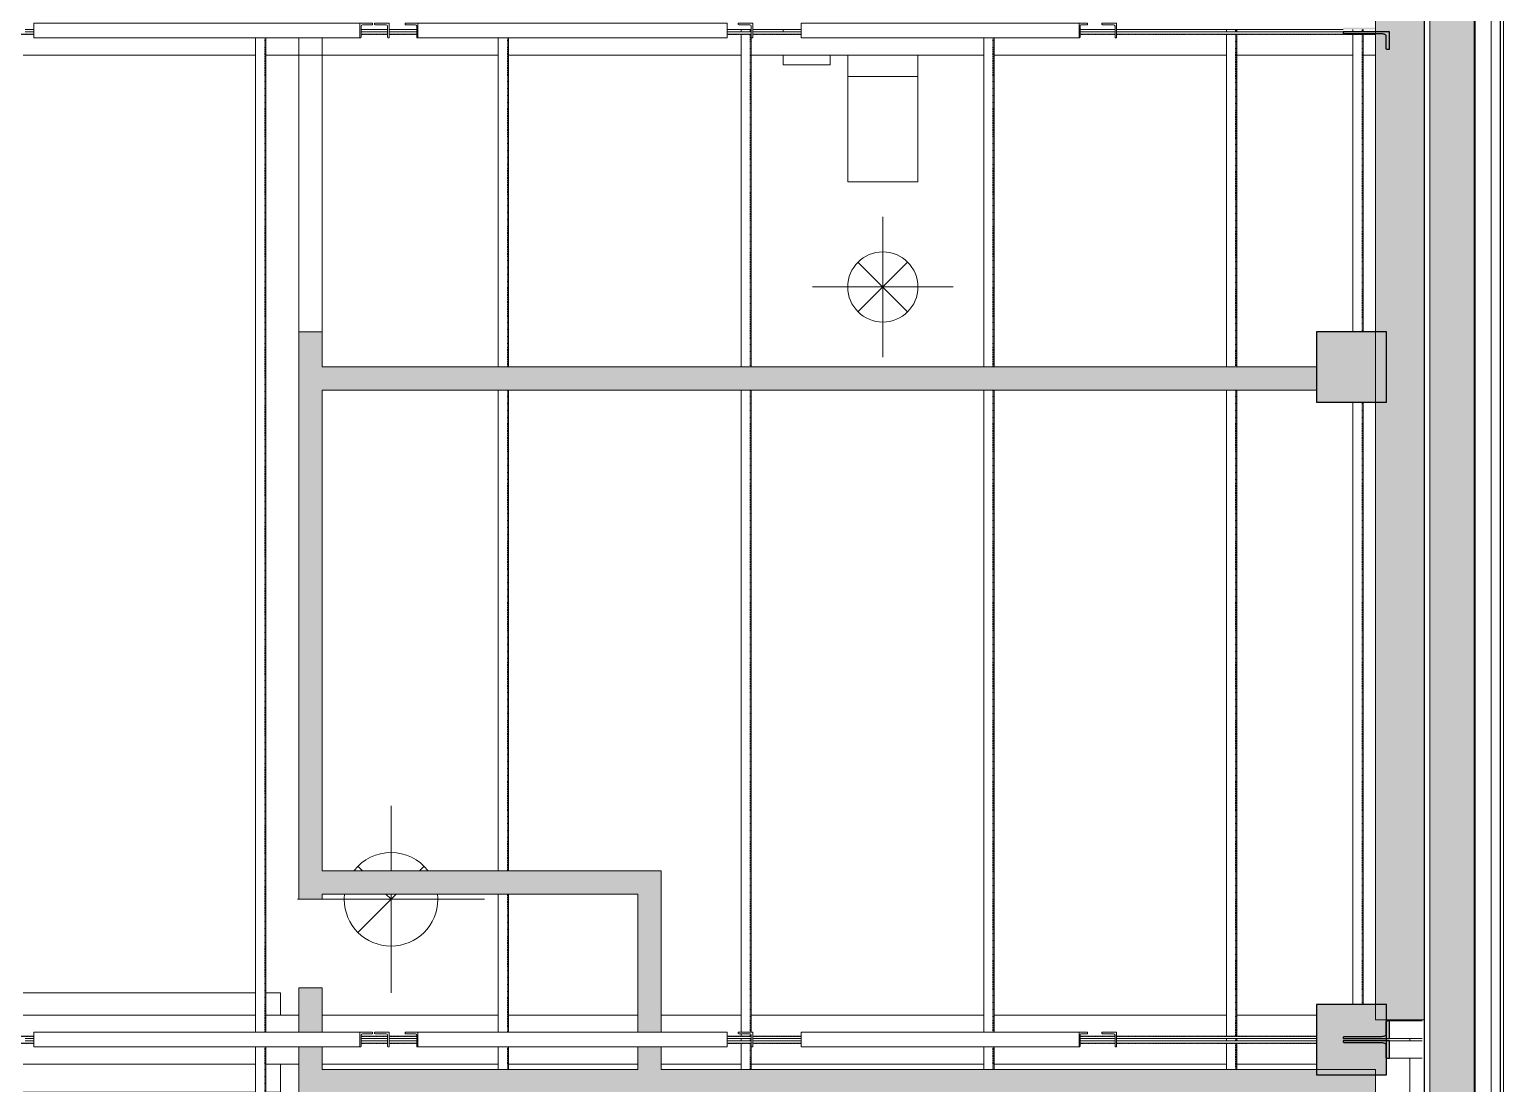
# Model space of a CAD drawing. Header units: inches. Extents: x -3598 to -1628, y -3458 to -206.
# Drawn here: x -3095.4 to -2843.4, y -1769.1 to -1589 of the extents above; entities that cross this region are included whole.
import ezdxf

# ---------------------------------------------------------------- set-up
doc = ezdxf.new("R2010")
doc.units = ezdxf.units.IN
doc.header["$MEASUREMENT"] = 0
doc.linetypes.add('_Hidden 1_16', pattern=[0.09375, 0.0625, -0.03125])
for name, color, linetype, lineweight in [('A-ROOF', 132, 'Continuous', 13), ('A-ROOF-OTLN', 132, 'Continuous', 13), ('A-ROOF-PATT', 132, 'Continuous', 13), ('A-WALL', 113, 'Continuous', 13), ('A-WALL-PATT', 111, 'Continuous', 13), ('I-WALL', 2, 'Continuous', 13), ('M-EQPM', 50, 'Continuous', 13), ('M-HVAC-DUCT', 70, 'Continuous', 13), ('M-HVAC-DUCT-ANNO', 70, 'Continuous', 13), ('M-HVAC-DUCT-CNTR', 70, 'Continuous', 13), ('S-BEAM', 12, 'Continuous', 13), ('S-COLS', 52, 'Continuous', 13)]:
    doc.layers.add(name, color=color, linetype=linetype, lineweight=lineweight)

# ---------------------------------------------------------------- blocks, each defined once
blk = doc.blocks.new('_STL - Framing - 2L Shape - 2017v1 - 2L6x4x7_16LLBB-1684743-MEZZANINE - CAD')
at = {"layer": 'S-BEAM', "color": 9}
for p, q in [((40.63, 4.19), (0.87, 4.19)), ((48, 4.19), (42.38, 4.19)), ((82.13, 4.19), (52, 4.19)), ((106, 4.19), (83.88, 4.19)), ((123.63, 4.19), (110, 4.19)), ((165.14, 4.19), (125.38, 4.19)), ((206.64, 4.19), (166.89, 4.19)), ((222, 4.19), (208.39, 4.19)), ((2.69, 0.62), (-0.99, 0.62)), ((1.25, 0.19), (2.69, 0.19)), ((63.19, 0.62), (58.66, 0.62)), ((58.66, 0.19), (63.19, 0.19)), ((68.18, 0.62), (63.44, 0.62)), ((63.44, 0.19), (68.18, 0.19)), ((125.38, 0.62), (121.23, 0.62)), ((121.23, 0.19), (125.38, 0.19)), ((133.9, 0.62), (125.63, 0.62)), ((125.63, 0.19), (133.9, 0.19)), ((187.58, 0.62), (181.59, 0.62)), ((181.59, 0.19), (187.58, 0.19)), ((222, 0.62), (187.83, 0.62)), ((187.83, 0.19), (222, 0.19)), ((-0.99, -0.63), (2.69, -0.63)), ((1.25, -0.19), (2.69, -0.19)), ((58.66, -0.19), (63.19, -0.19)), ((58.66, -0.63), (63.19, -0.63)), ((63.44, -0.19), (68.18, -0.19)), ((63.44, -0.63), (68.18, -0.63)), ((121.23, -0.19), (125.38, -0.19)), ((121.23, -0.63), (125.38, -0.63)), ((125.63, -0.19), (133.9, -0.19)), ((125.63, -0.63), (133.9, -0.63)), ((181.59, -0.19), (187.58, -0.19)), ((181.59, -0.63), (187.58, -0.63)), ((187.83, -0.19), (222, -0.19)), ((187.83, -0.63), (222, -0.63)), ((0.87, -4.19), (40.63, -4.19)), ((42.38, -4.19), (48, -4.19)), ((52, -4.19), (82.13, -4.19)), ((83.88, -4.19), (106, -4.19)), ((110, -4.19), (123.63, -4.19)), ((125.38, -4.19), (165.14, -4.19)), ((166.89, -4.19), (206.64, -4.19)), ((208.39, -4.19), (222, -4.19))]:
    blk.add_line(p, q, dxfattribs=at)
at = {"layer": 'S-BEAM', "linetype": '_Hidden 1_16', "lineweight": 25}
for p, q in [((-0.99, 0.62), (2.69, 0.62)), ((58.66, 0.62), (63.19, 0.62)), ((63.44, 0.62), (68.18, 0.62)), ((121.23, 0.62), (125.38, 0.62)), ((125.63, 0.62), (133.9, 0.62)), ((181.59, 0.62), (187.58, 0.62)), ((187.83, 0.62), (222, 0.62)), ((-0.99, -0.63), (2.69, -0.63)), ((58.66, -0.63), (63.19, -0.63)), ((63.44, -0.63), (68.18, -0.63)), ((121.23, -0.63), (125.38, -0.63)), ((125.63, -0.63), (133.9, -0.63)), ((181.59, -0.63), (187.58, -0.63)), ((187.83, -0.63), (222, -0.63))]:
    blk.add_line(p, q, dxfattribs=at)
blk = doc.blocks.new('_STL - Framing - L Shape - 2017v1 - L2-1_2x2-1_2x1_4-1684751-MEZZANINE - CAD')
at = {"layer": 'S-BEAM', "color": 9}
for p, q in [((-3036.45, -1760.39), (-3033.95, -1760.39)), ((-3036.45, -1760.52), (-3036.45, -1760.39)), ((-3034.45, -1760.64), (-3036.33, -1760.64)), ((-3034.2, -1762.77), (-3034.2, -1760.89)), ((-3033.95, -1760.39), (-3033.95, -1762.89)), ((-3033.95, -1762.89), (-3034.08, -1762.89))]:
    blk.add_line(p, q, dxfattribs=at)
for centre, radius, start, end in [((-3036.33, -1760.52), 0.125, 180, 270), ((-3034.45, -1760.89), 0.25, 0, 90), ((-3034.08, -1762.77), 0.125, 180, 270)]:
    blk.add_arc(centre, radius, start, end, dxfattribs=at)
blk = doc.blocks.new('_STL - Framing - L Shape - 2017v1 - L2-1_2x2-1_2x1_4-1684752-MEZZANINE - CAD')
at = {"layer": 'S-BEAM', "color": 9}
for p, q in [((-2963.49, -1760.39), (-2915.95, -1760.39)), ((-2963.49, -1760.39), (-2963.49, -1762.89)), ((-2915.95, -1760.39), (-2914.52, -1760.39)), ((-2915.95, -1762.89), (-2915.95, -1760.39)), ((-2915.8, -1760.89), (-2915.8, -1762.77)), ((-2914.59, -1760.64), (-2915.66, -1760.64)), ((-2914.52, -1760.39), (-2914.52, -1760.52)), ((-2915.95, -1762.89), (-2963.49, -1762.89)), ((-2915.88, -1762.89), (-2915.95, -1762.89))]:
    blk.add_line(p, q, dxfattribs=at)
for centre, major_axis, start_param, end_param in [((-2915.66, -1760.89), (0, 0.25), 0, 1.570796), ((-2914.59, -1760.52), (0, 0.125), 3.141593, 4.712389), ((-2915.88, -1762.77), (0, 0.125), 3.141593, 4.712389)]:
    blk.add_ellipse(centre, major_axis=major_axis, ratio=0.572764, start_param=start_param, end_param=end_param, dxfattribs=at)
blk = doc.blocks.new('_STL - Framing - L Shape - 2017v1 - L2-1_2x2-1_2x1_4-1684753-MEZZANINE - CAD')
at = {"layer": 'S-BEAM', "color": 9}
for p, q in [((-2974.26, -1760.39), (-2971.76, -1760.39)), ((-2974.26, -1760.52), (-2974.26, -1760.39)), ((-2972.26, -1760.64), (-2974.14, -1760.64)), ((-2972.01, -1762.77), (-2972.01, -1760.89)), ((-2971.76, -1760.39), (-2971.76, -1762.89)), ((-2971.76, -1762.89), (-2971.89, -1762.89))]:
    blk.add_line(p, q, dxfattribs=at)
for centre, radius, start, end in [((-2974.14, -1760.52), 0.125, 180, 270), ((-2972.26, -1760.89), 0.25, 0, 90), ((-2971.89, -1762.77), 0.125, 180, 270)]:
    blk.add_arc(centre, radius, start, end, dxfattribs=at)
blk = doc.blocks.new('_STL - Framing - L Shape - 2017v1 - L2-1_2x2-1_2x1_4-1684754-MEZZANINE - CAD')
at = {"layer": 'S-BEAM', "color": 9}
for p, q in [((-2912.07, -1760.39), (-2909.57, -1760.39)), ((-2912.07, -1760.52), (-2912.07, -1760.39)), ((-2910.07, -1760.64), (-2911.94, -1760.64)), ((-2909.82, -1762.77), (-2909.82, -1760.89)), ((-2909.57, -1760.39), (-2909.57, -1762.89)), ((-2909.57, -1762.89), (-2909.69, -1762.89))]:
    blk.add_line(p, q, dxfattribs=at)
for centre, radius, start, end in [((-2911.94, -1760.52), 0.125, 180, 270), ((-2910.07, -1760.89), 0.25, 0, 90), ((-2909.69, -1762.77), 0.125, 180, 270)]:
    blk.add_arc(centre, radius, start, end, dxfattribs=at)
blk = doc.blocks.new('_STL - Framing - L Shape - 2017v1 - L2-1_2x2-1_2x1_4-1684755-MEZZANINE - CAD')
at = {"layer": 'S-BEAM', "color": 9}
for p, q in [((-3031.2, -1760.39), (-3029, -1760.39)), ((-3031.2, -1760.52), (-3031.2, -1760.39)), ((-3029.44, -1760.64), (-3031.09, -1760.64)), ((-3029.22, -1762.77), (-3029.22, -1760.89)), ((-3029, -1760.39), (-2976.16, -1760.39)), ((-3029, -1760.39), (-3029, -1762.89)), ((-2976.16, -1762.89), (-2976.16, -1760.39)), ((-3029, -1762.89), (-3029.11, -1762.89)), ((-2976.16, -1762.89), (-3029, -1762.89))]:
    blk.add_line(p, q, dxfattribs=at)
for centre, major_axis, start_param, end_param in [((-3031.09, -1760.52), (0, 0.125), 1.570796, 3.141593), ((-3029.44, -1760.89), (0, 0.25), 4.712389, 6.283185), ((-3029.11, -1762.77), (0, 0.125), 1.570796, 3.141593)]:
    blk.add_ellipse(centre, major_axis=major_axis, ratio=0.881346, start_param=start_param, end_param=end_param, dxfattribs=at)
blk = doc.blocks.new('_STL - Framing - L Shape - 2017v1 - L2-1_2x2-1_2x1_4-1684756-MEZZANINE - CAD')
at = {"layer": 'S-BEAM', "color": 9}
for p, q in [((-3094.71, -1760.39), (-3038.95, -1760.39)), ((-3094.71, -1760.39), (-3094.71, -1762.89)), ((-3038.95, -1760.39), (-3036.75, -1760.39)), ((-3038.95, -1762.89), (-3038.95, -1760.39)), ((-3038.73, -1760.89), (-3038.73, -1762.77)), ((-3036.86, -1760.64), (-3038.51, -1760.64)), ((-3036.75, -1760.39), (-3036.75, -1760.52)), ((-3038.95, -1762.89), (-3094.71, -1762.89)), ((-3038.84, -1762.89), (-3038.95, -1762.89))]:
    blk.add_line(p, q, dxfattribs=at)
for centre, major_axis, start_param, end_param in [((-3038.51, -1760.89), (0, 0.25), 0, 1.570796), ((-3036.86, -1760.52), (0, 0.125), 3.141593, 4.712389), ((-3038.84, -1762.77), (0, 0.125), 3.141593, 4.712389)]:
    blk.add_ellipse(centre, major_axis=major_axis, ratio=0.881346, start_param=start_param, end_param=end_param, dxfattribs=at)
blk = doc.blocks.new('_STL - Framing - 2L Shape - 2017v1 - 2L6x4x7_16LLBB-1684759-MEZZANINE - CAD')
at = {"layer": 'S-BEAM', "color": 9}
for p, q in [((1.25, 0.19), (2.69, 0.19)), ((58.66, 0.19), (63.19, 0.19)), ((63.44, 0.19), (68.18, 0.19)), ((121.23, 0.19), (125.38, 0.19)), ((125.63, 0.19), (133.9, 0.19)), ((181.59, 0.19), (187.58, 0.19)), ((187.83, 0.19), (226.56, 0.19)), ((-0.99, -0.63), (2.69, -0.63)), ((1.25, -0.19), (2.69, -0.19)), ((58.66, -0.19), (63.19, -0.19)), ((58.66, -0.63), (63.19, -0.63)), ((63.44, -0.19), (68.18, -0.19)), ((63.44, -0.63), (68.18, -0.63)), ((121.23, -0.19), (125.38, -0.19)), ((121.23, -0.63), (125.38, -0.63)), ((125.63, -0.19), (133.9, -0.19)), ((125.63, -0.63), (133.9, -0.63)), ((181.59, -0.19), (187.58, -0.19)), ((181.59, -0.63), (187.58, -0.63)), ((187.83, -0.19), (226.56, -0.19)), ((187.83, -0.63), (232.12, -0.63)), ((0.87, -4.19), (40.63, -4.19)), ((42.38, -4.19), (82.13, -4.19)), ((83.88, -4.19), (123.63, -4.19)), ((125.38, -4.19), (165.14, -4.19)), ((166.89, -4.19), (206.64, -4.19)), ((208.39, -4.19), (228.25, -4.19)), ((230, -4.19), (232.12, -4.19))]:
    blk.add_line(p, q, dxfattribs=at)
at = {"layer": 'S-BEAM', "linetype": '_Hidden 1_16', "lineweight": 25}
for p, q in [((-0.99, -0.63), (2.69, -0.63)), ((58.66, -0.63), (63.19, -0.63)), ((63.44, -0.63), (68.18, -0.63)), ((121.23, -0.63), (125.38, -0.63)), ((125.63, -0.63), (133.9, -0.63)), ((181.59, -0.63), (187.58, -0.63)), ((187.83, -0.63), (232.12, -0.63))]:
    blk.add_line(p, q, dxfattribs=at)
blk = doc.blocks.new('_STL - Framing - L Shape - 2017v1 - L2-1_2x2-1_2x1_4-1684767-MEZZANINE - CAD')
at = {"layer": 'S-BEAM', "color": 9}
for p, q in [((-3036.45, -1587.89), (-3033.95, -1587.89)), ((-3036.45, -1588.02), (-3036.45, -1587.89)), ((-3034.45, -1588.14), (-3036.33, -1588.14)), ((-3034.2, -1590.27), (-3034.2, -1588.39)), ((-3033.95, -1587.89), (-3033.95, -1590.39)), ((-3033.95, -1590.39), (-3034.08, -1590.39))]:
    blk.add_line(p, q, dxfattribs=at)
for centre, radius, start, end in [((-3036.33, -1588.02), 0.125, 180, 270), ((-3034.45, -1588.39), 0.25, 0, 90), ((-3034.08, -1590.27), 0.125, 180, 270)]:
    blk.add_arc(centre, radius, start, end, dxfattribs=at)
blk = doc.blocks.new('_STL - Framing - L Shape - 2017v1 - L2-1_2x2-1_2x1_4-1684768-MEZZANINE - CAD')
at = {"layer": 'S-BEAM', "color": 9}
for p, q in [((-2963.49, -1587.89), (-2915.95, -1587.89)), ((-2963.49, -1587.89), (-2963.49, -1590.39)), ((-2915.95, -1587.89), (-2914.52, -1587.89)), ((-2915.95, -1590.39), (-2915.95, -1587.89)), ((-2915.8, -1588.39), (-2915.8, -1590.27)), ((-2914.59, -1588.14), (-2915.66, -1588.14)), ((-2914.52, -1587.89), (-2914.52, -1588.02)), ((-2915.95, -1590.39), (-2963.49, -1590.39)), ((-2915.88, -1590.39), (-2915.95, -1590.39))]:
    blk.add_line(p, q, dxfattribs=at)
for centre, major_axis, start_param, end_param in [((-2915.88, -1590.27), (0, 0.125), 3.141593, 4.712389), ((-2915.66, -1588.39), (0, 0.25), 0, 1.570796), ((-2914.59, -1588.02), (0, 0.125), 3.141593, 4.712389)]:
    blk.add_ellipse(centre, major_axis=major_axis, ratio=0.572764, start_param=start_param, end_param=end_param, dxfattribs=at)
blk = doc.blocks.new('_STL - Framing - L Shape - 2017v1 - L2-1_2x2-1_2x1_4-1684769-MEZZANINE - CAD')
at = {"layer": 'S-BEAM', "color": 9}
for p, q in [((-2974.26, -1587.89), (-2971.76, -1587.89)), ((-2974.26, -1588.02), (-2974.26, -1587.89)), ((-2972.26, -1588.14), (-2974.14, -1588.14)), ((-2972.01, -1590.27), (-2972.01, -1588.39)), ((-2971.76, -1587.89), (-2971.76, -1590.39)), ((-2971.76, -1590.39), (-2971.89, -1590.39))]:
    blk.add_line(p, q, dxfattribs=at)
for centre, radius, start, end in [((-2974.14, -1588.02), 0.125, 180, 270), ((-2972.26, -1588.39), 0.25, 0, 90), ((-2971.89, -1590.27), 0.125, 180, 270)]:
    blk.add_arc(centre, radius, start, end, dxfattribs=at)
blk = doc.blocks.new('_STL - Framing - L Shape - 2017v1 - L2-1_2x2-1_2x1_4-1684770-MEZZANINE - CAD')
at = {"layer": 'S-BEAM', "color": 9}
for p, q in [((-2912.07, -1587.89), (-2909.57, -1587.89)), ((-2912.07, -1588.02), (-2912.07, -1587.89)), ((-2910.07, -1588.14), (-2911.94, -1588.14)), ((-2909.82, -1590.27), (-2909.82, -1588.39)), ((-2909.57, -1587.89), (-2909.57, -1590.39)), ((-2909.57, -1590.39), (-2909.69, -1590.39))]:
    blk.add_line(p, q, dxfattribs=at)
for centre, radius, start, end in [((-2911.94, -1588.02), 0.125, 180, 270), ((-2910.07, -1588.39), 0.25, 0, 90), ((-2909.69, -1590.27), 0.125, 180, 270)]:
    blk.add_arc(centre, radius, start, end, dxfattribs=at)
blk = doc.blocks.new('_STL - Framing - L Shape - 2017v1 - L2-1_2x2-1_2x1_4-1684771-MEZZANINE - CAD')
at = {"layer": 'S-BEAM', "color": 9}
for p, q in [((-3031.2, -1587.89), (-3029, -1587.89)), ((-3031.2, -1588.02), (-3031.2, -1587.89)), ((-3029.44, -1588.14), (-3031.09, -1588.14)), ((-3029.22, -1590.27), (-3029.22, -1588.39)), ((-3029, -1587.89), (-2976.16, -1587.89)), ((-3029, -1587.89), (-3029, -1590.39)), ((-2976.16, -1590.39), (-2976.16, -1587.89)), ((-3029, -1590.39), (-3029.11, -1590.39)), ((-2976.16, -1590.39), (-3029, -1590.39))]:
    blk.add_line(p, q, dxfattribs=at)
for centre, major_axis, start_param, end_param in [((-3031.09, -1588.02), (0, 0.125), 1.570796, 3.141593), ((-3029.44, -1588.39), (0, 0.25), 4.712389, 6.283185), ((-3029.11, -1590.27), (0, 0.125), 1.570796, 3.141593)]:
    blk.add_ellipse(centre, major_axis=major_axis, ratio=0.881346, start_param=start_param, end_param=end_param, dxfattribs=at)
blk = doc.blocks.new('_STL - Framing - L Shape - 2017v1 - L2-1_2x2-1_2x1_4-1684772-MEZZANINE - CAD')
at = {"layer": 'S-BEAM', "color": 9}
for p, q in [((-3094.71, -1587.89), (-3038.95, -1587.89)), ((-3094.71, -1587.89), (-3094.71, -1590.39)), ((-3038.95, -1587.89), (-3036.75, -1587.89)), ((-3038.95, -1590.39), (-3038.95, -1587.89)), ((-3038.73, -1588.39), (-3038.73, -1590.27)), ((-3036.86, -1588.14), (-3038.51, -1588.14)), ((-3036.75, -1587.89), (-3036.75, -1588.02)), ((-3038.95, -1590.39), (-3094.71, -1590.39)), ((-3038.84, -1590.39), (-3038.95, -1590.39))]:
    blk.add_line(p, q, dxfattribs=at)
for centre, major_axis, start_param, end_param in [((-3038.84, -1590.27), (0, 0.125), 3.141593, 4.712389), ((-3038.51, -1588.39), (0, 0.25), 0, 1.570796), ((-3036.86, -1588.02), (0, 0.125), 3.141593, 4.712389)]:
    blk.add_ellipse(centre, major_axis=major_axis, ratio=0.881346, start_param=start_param, end_param=end_param, dxfattribs=at)
blk = doc.blocks.new('_STL - Framing - C Shape - 2017v1 - C5x6_7-1673749-MEZZANINE - CAD')
at = {"layer": 'S-BEAM', "linetype": '_Hidden 1_16', "lineweight": 25}
for p, q in [((-304.44, 0.29), (-304.06, 0.29)), ((-303.64, 0.29), (-246.75, 0.29)), ((-242.75, 0.29), (-133, 0.29)), ((-132.74, 0.29), (-132.37, 0.29)), ((-131.94, 0.29), (-131.56, 0.29)), ((-131.14, 0.29), (-126.63, 0.29))]:
    blk.add_line(p, q, dxfattribs=at)
at = {"layer": 'S-BEAM', "color": 9}
for p, q in [((-246.75, 0.48), (-303.13, 0.48)), ((-133, 0.48), (-242.75, 0.48)), ((-126.63, 0.48), (-130.63, 0.48)), ((-304.44, -1.27), (-304.06, -1.27)), ((-303.64, -1.27), (-246.75, -1.27)), ((-242.75, -1.27), (-133, -1.27)), ((-132.75, -1.27), (-132.37, -1.27)), ((-131.94, -1.27), (-131.56, -1.27)), ((-131.14, -1.27), (-126.63, -1.27))]:
    blk.add_line(p, q, dxfattribs=at)
blk = doc.blocks.new('_STL - Framing - C Shape - 2017v1 - C5x6_7-1673750-MEZZANINE - CAD')
at = {"layer": 'S-BEAM', "color": 9}
for p, q in [((-245, 0.484), (-301.25, 0.484)), ((-158.875004, 0.484), (-241, 0.484)), ((-131.25, 0.484), (-154.875004, 0.484)), ((-124.875004, 0.484), (-128.75, 0.484)), ((-301.25, -1.266), (-245, -1.266)), ((-241, -1.266), (-158.875004, -1.266)), ((-154.875004, -1.266), (-131.25, -1.266)), ((-128.75, -1.266), (-124.875004, -1.266))]:
    blk.add_line(p, q, dxfattribs=at)
at = {"layer": 'S-BEAM', "linetype": '_Hidden 1_16', "lineweight": 25}
for p, q in [((-301.25, 0.294), (-245, 0.294)), ((-241, 0.294), (-158.875004, 0.294)), ((-154.875004, 0.294), (-131.25, 0.294)), ((-128.75, 0.294), (-124.875004, 0.294))]:
    blk.add_line(p, q, dxfattribs=at)
blk = doc.blocks.new('_STL - Framing - C Shape - 2017v1 - C5x6_7-1673751-MEZZANINE - CAD')
at = {"layer": 'S-BEAM', "color": 9}
for p, q in [((-131.25, 0.484), (-301.25, 0.484)), ((128.75, 0.484), (-128.75, 0.484)), ((-301.25, -1.266), (-131.25, -1.266)), ((-128.75, -1.266), (128.75, -1.266))]:
    blk.add_line(p, q, dxfattribs=at)
at = {"layer": 'S-BEAM', "linetype": '_Hidden 1_16', "lineweight": 25}
for p, q in [((-301.25, 0.294), (-131.25, 0.294)), ((-128.75, 0.294), (128.75, 0.294))]:
    blk.add_line(p, q, dxfattribs=at)
blk = doc.blocks.new('_STL - Framing - C Shape - 2017v1 - C5x6_7-1673752-MEZZANINE - CAD')
at = {"layer": 'S-BEAM', "color": 9}
for p, q in [((-246.75, 0.484), (-303, 0.484)), ((-133, 0.484), (-242.75, 0.484)), ((-126.625004, 0.484), (-130.5, 0.484)), ((-303, -1.266), (-246.75, -1.266)), ((-242.75, -1.266), (-133, -1.266)), ((-130.5, -1.266), (-126.625004, -1.266))]:
    blk.add_line(p, q, dxfattribs=at)
at = {"layer": 'S-BEAM', "linetype": '_Hidden 1_16', "lineweight": 25}
for p, q in [((-303, 0.294), (-246.75, 0.294)), ((-242.75, 0.294), (-133, 0.294)), ((-130.5, 0.294), (-126.625004, 0.294))]:
    blk.add_line(p, q, dxfattribs=at)
blk = doc.blocks.new('_STL - Framing - C Shape - 2017v1 - C5x6_7-1673753-MEZZANINE - CAD')
at = {"layer": 'S-BEAM', "color": 9}
for p, q in [((-304.06, 0.48), (-304.44, 0.48)), ((-246.75, 0.48), (-303.63, 0.48)), ((-132.37, 0.48), (-242.75, 0.48)), ((-131.56, 0.48), (-131.94, 0.48)), ((-126.63, 0.48), (-131.13, 0.48)), ((-304.44, -1.27), (-304.06, -1.27)), ((-303.63, -1.27), (-246.75, -1.27)), ((-242.75, -1.27), (-132.37, -1.27)), ((-131.94, -1.27), (-131.56, -1.27)), ((-131.13, -1.27), (-126.63, -1.27))]:
    blk.add_line(p, q, dxfattribs=at)
at = {"layer": 'S-BEAM', "linetype": '_Hidden 1_16', "lineweight": 25}
for p, q in [((-304.44, 0.29), (-304.06, 0.29)), ((-303.63, 0.29), (-246.75, 0.29)), ((-242.75, 0.29), (-132.37, 0.29)), ((-131.94, 0.29), (-131.56, 0.29)), ((-131.13, 0.29), (-126.63, 0.29))]:
    blk.add_line(p, q, dxfattribs=at)
blk = doc.blocks.new('_STL - Framing - C Shape - 2017v1 - C5x6_7-1644787-MEZZANINE - CAD')
at = {"layer": 'S-BEAM', "color": 9}
for p, q in [((-302.31, 0.48), (-302.69, 0.48)), ((-251, 0.48), (-301.88, 0.48)), ((-136, 0.48), (-239, 0.48)), ((-302.69, -1.27), (-302.31, -1.27)), ((-301.88, -1.27), (-251, -1.27)), ((-239, -1.27), (-136, -1.27))]:
    blk.add_line(p, q, dxfattribs=at)
at = {"layer": 'S-BEAM', "linetype": '_Hidden 1_16', "lineweight": 25}
for p, q in [((-302.69, 0.29), (-302.31, 0.29)), ((-301.88, 0.29), (-251, 0.29)), ((-239, 0.29), (-136, 0.29))]:
    blk.add_line(p, q, dxfattribs=at)
blk = doc.blocks.new('_STL - Framing - C Shape - 2017v1 - C5x6_7-1684836-MEZZANINE - CAD')
at = {"layer": 'S-BEAM', "color": 9}
for p, q in [((-2856.96, -1420.14), (-2856.96, -2363.14)), ((-2856.91, -1420.14), (-2856.91, -2363.14)), ((-2859.42, -1758.45), (-2859.42, -1758.27)), ((-2859.42, -1761.83), (-2859.42, -1761.45)), ((-2859.42, -2003.64), (-2859.42, -1764.83))]:
    blk.add_line(p, q, dxfattribs=at)
blk = doc.blocks.new('15830016-STRUCT_MARTINEZ-MOORE_CENTRAL_v2018_rvt-1-MEZZANINE - CAD')
at = {"layer": 'S-BEAM', "lineweight": 5}
for points in [[(-2870.83, -1588.95), (-2862.9, -1588.95), (-2862.9, -1585.95), (-2863.27, -1585.96), (-2863.52, -1586.11), (-2863.53, -1588.34), (-2863.64, -1588.47), (-2863.85, -1588.58), (-2864.11, -1588.63), (-2864.26, -1588.64), (-2870.7, -1588.67), (-2870.83, -1588.8)], [(-2863.21, -1592.33), (-2862.9, -1592.33), (-2862.9, -1589.33), (-2870.83, -1589.33), (-2870.83, -1589.48), (-2870.64, -1589.63), (-2870.52, -1589.64), (-2863.98, -1589.67), (-2863.73, -1589.75), (-2863.57, -1589.87), (-2863.52, -1590.02), (-2863.52, -1592.17), (-2863.27, -1592.33)], [(-2870.83, -1761.45), (-2862.9, -1761.45), (-2862.9, -1758.45), (-2863.27, -1758.46), (-2863.52, -1758.61), (-2863.53, -1760.84), (-2863.64, -1760.97), (-2863.85, -1761.08), (-2864.11, -1761.13), (-2864.26, -1761.14), (-2870.7, -1761.17), (-2870.83, -1761.3)], [(-2862.9, -1764.83), (-2862.9, -1761.83), (-2870.83, -1761.83), (-2870.83, -1761.98), (-2870.64, -1762.13), (-2870.52, -1762.14), (-2863.98, -1762.17), (-2863.73, -1762.25), (-2863.57, -1762.37), (-2863.52, -1762.52), (-2863.52, -1764.67), (-2863.21, -1764.83)]]:
    blk.add_hatch(color=50, dxfattribs=at).paths.add_polyline_path(points, flags=0)
at = {"layer": 'S-COLS', "lineweight": 5}
for points in [[(-2863.4, -1652.64), (-2863.4, -1640.64), (-2875.4, -1640.64), (-2875.4, -1652.64), (-2870.88, -1652.64)], [(-2863.4, -1767.64), (-2863.4, -1755.64), (-2875.4, -1755.64), (-2875.4, -1767.64), (-2870.88, -1767.64)]]:
    blk.add_hatch(color=50, dxfattribs=at).paths.add_polyline_path(points, flags=0)
at = {"layer": 'S-BEAM', "color": 253, "lineweight": 25}
for p, q in [((-2862.9, -1589.33), (-2870.83, -1589.33)), ((-2870.83, -1589.33), (-2870.83, -1589.48)), ((-2870.52, -1589.64), (-2864.26, -1589.64)), ((-2863.52, -1590.02), (-2863.52, -1592.17)), ((-2862.9, -1592.33), (-2862.9, -1589.33)), ((-2863.21, -1592.33), (-2862.9, -1592.33)), ((-2863.52, -1758.61), (-2863.52, -1760.77)), ((-2862.9, -1758.45), (-2863.21, -1758.45)), ((-2862.9, -1761.45), (-2862.9, -1758.45)), ((-2870.83, -1761.3), (-2870.83, -1761.45)), ((-2870.83, -1761.45), (-2862.9, -1761.45)), ((-2864.26, -1761.14), (-2870.52, -1761.14)), ((-2862.9, -1761.83), (-2870.83, -1761.83)), ((-2870.83, -1761.83), (-2870.83, -1761.98)), ((-2870.52, -1762.14), (-2864.26, -1762.14)), ((-2863.52, -1762.52), (-2863.52, -1764.67)), ((-2862.9, -1764.83), (-2862.9, -1761.83)), ((-2863.21, -1764.83), (-2862.9, -1764.83))]:
    blk.add_line(p, q, dxfattribs=at)
at = {"layer": 'S-BEAM', "color": 9}
for p, q in [((-2862.9, -1758.45), (-2857.31, -1758.45)), ((-2857.31, -1761.45), (-2862.9, -1761.45)), ((-2857.31, -1761.83), (-2862.9, -1761.83)), ((-2862.9, -1764.83), (-2857.31, -1764.83))]:
    blk.add_line(p, q, dxfattribs=at)
at = {"layer": 'S-BEAM', "color": 253, "lineweight": 25, "flags": 128}
for points in [[(-2870.83, -1589.48), (-2870.83, -1589.52), (-2870.81, -1589.54), (-2870.78, -1589.57), (-2870.74, -1589.6), (-2870.7, -1589.61), (-2870.64, -1589.63), (-2870.58, -1589.64), (-2870.52, -1589.64)], [(-2864.26, -1589.64), (-2864.11, -1589.65), (-2863.98, -1589.67), (-2863.85, -1589.7), (-2863.73, -1589.75), (-2863.64, -1589.81), (-2863.57, -1589.87), (-2863.53, -1589.94), (-2863.52, -1590.02)], [(-2863.52, -1592.17), (-2863.51, -1592.2), (-2863.49, -1592.23), (-2863.46, -1592.26), (-2863.42, -1592.28), (-2863.38, -1592.3), (-2863.32, -1592.32), (-2863.27, -1592.33), (-2863.21, -1592.33)], [(-2863.21, -1758.45), (-2863.27, -1758.46), (-2863.32, -1758.47), (-2863.38, -1758.48), (-2863.42, -1758.5), (-2863.46, -1758.52), (-2863.49, -1758.55), (-2863.51, -1758.58), (-2863.52, -1758.61)], [(-2870.52, -1761.14), (-2870.58, -1761.14), (-2870.64, -1761.15), (-2870.7, -1761.17), (-2870.74, -1761.19), (-2870.78, -1761.21), (-2870.81, -1761.24), (-2870.83, -1761.27), (-2870.83, -1761.3)], [(-2863.52, -1760.77), (-2863.53, -1760.84), (-2863.57, -1760.91), (-2863.64, -1760.97), (-2863.73, -1761.03), (-2863.85, -1761.08), (-2863.98, -1761.11), (-2864.11, -1761.13), (-2864.26, -1761.14)], [(-2870.83, -1761.98), (-2870.83, -1762.02), (-2870.81, -1762.04), (-2870.78, -1762.07), (-2870.74, -1762.1), (-2870.7, -1762.11), (-2870.64, -1762.13), (-2870.58, -1762.14), (-2870.52, -1762.14)], [(-2864.26, -1762.14), (-2864.11, -1762.15), (-2863.98, -1762.17), (-2863.85, -1762.2), (-2863.73, -1762.25), (-2863.64, -1762.31), (-2863.57, -1762.37), (-2863.53, -1762.44), (-2863.52, -1762.52)], [(-2863.52, -1764.67), (-2863.51, -1764.7), (-2863.49, -1764.73), (-2863.46, -1764.76), (-2863.42, -1764.78), (-2863.38, -1764.8), (-2863.32, -1764.82), (-2863.27, -1764.83), (-2863.21, -1764.83)]]:
    blk.add_lwpolyline(points, dxfattribs=at)
at = {"layer": 'S-COLS', "color": 253, "lineweight": 25}
for p, q in [((-2863.4, -1640.64), (-2875.4, -1640.64)), ((-2875.4, -1640.64), (-2875.4, -1652.64)), ((-2863.4, -1652.64), (-2863.4, -1640.64)), ((-2875.4, -1652.64), (-2863.4, -1652.64)), ((-2863.4, -1755.64), (-2875.4, -1755.64)), ((-2875.4, -1755.64), (-2875.4, -1767.64)), ((-2863.4, -1767.64), (-2863.4, -1755.64)), ((-2875.4, -1767.64), (-2863.4, -1767.64))]:
    blk.add_line(p, q, dxfattribs=at)
at = {"color": 250, "lineweight": 13}
for name, p in [('_STL - Framing - C Shape - 2017v1 - C5x6_7-1684836-MEZZANINE - CAD', (0, 0)), ('_STL - Framing - 2L Shape - 2017v1 - 2L6x4x7_16LLBB-1684759-MEZZANINE - CAD', (-3097.4, -1589.14)), ('_STL - Framing - L Shape - 2017v1 - L2-1_2x2-1_2x1_4-1684772-MEZZANINE - CAD', (0, 0)), ('_STL - Framing - L Shape - 2017v1 - L2-1_2x2-1_2x1_4-1684767-MEZZANINE - CAD', (0, 0)), ('_STL - Framing - L Shape - 2017v1 - L2-1_2x2-1_2x1_4-1684771-MEZZANINE - CAD', (0, 0)), ('_STL - Framing - L Shape - 2017v1 - L2-1_2x2-1_2x1_4-1684769-MEZZANINE - CAD', (0, 0)), ('_STL - Framing - L Shape - 2017v1 - L2-1_2x2-1_2x1_4-1684768-MEZZANINE - CAD', (0, 0)), ('_STL - Framing - L Shape - 2017v1 - L2-1_2x2-1_2x1_4-1684770-MEZZANINE - CAD', (0, 0)), ('_STL - Framing - 2L Shape - 2017v1 - 2L6x4x7_16LLBB-1684743-MEZZANINE - CAD', (-3097.4, -1761.64)), ('_STL - Framing - L Shape - 2017v1 - L2-1_2x2-1_2x1_4-1684756-MEZZANINE - CAD', (0, 0)), ('_STL - Framing - L Shape - 2017v1 - L2-1_2x2-1_2x1_4-1684751-MEZZANINE - CAD', (0, 0)), ('_STL - Framing - L Shape - 2017v1 - L2-1_2x2-1_2x1_4-1684755-MEZZANINE - CAD', (0, 0)), ('_STL - Framing - L Shape - 2017v1 - L2-1_2x2-1_2x1_4-1684753-MEZZANINE - CAD', (0, 0)), ('_STL - Framing - L Shape - 2017v1 - L2-1_2x2-1_2x1_4-1684752-MEZZANINE - CAD', (0, 0)), ('_STL - Framing - L Shape - 2017v1 - L2-1_2x2-1_2x1_4-1684754-MEZZANINE - CAD', (0, 0))]:
    blk.add_blockref(name, p, dxfattribs=at)
at = {"color": 250, "lineweight": 13, "rotation": 269.9999999999998}
for name, p in [('_STL - Framing - C Shape - 2017v1 - C5x6_7-1673751-MEZZANINE - CAD', (-3055.5, -1891.64)), ('_STL - Framing - C Shape - 2017v1 - C5x6_7-1673750-MEZZANINE - CAD', (-3014, -1891.64)), ('_STL - Framing - C Shape - 2017v1 - C5x6_7-1673749-MEZZANINE - CAD', (-2972.5, -1893.39)), ('_STL - Framing - C Shape - 2017v1 - C5x6_7-1673752-MEZZANINE - CAD', (-2930.99, -1893.39)), ('_STL - Framing - C Shape - 2017v1 - C5x6_7-1673753-MEZZANINE - CAD', (-2889.49, -1893.39)), ('_STL - Framing - C Shape - 2017v1 - C5x6_7-1644787-MEZZANINE - CAD', (-2867.88, -1891.64))]:
    blk.add_blockref(name, p, dxfattribs=at)
blk = doc.blocks.new('TerminalBox_with_Hydronic_Coil_BSALS - 12-2304403-MEZZANINE - CAD')
at = {"layer": 'M-EQPM', "color": 5, "lineweight": 9}
for p, q in [((-11.13, 37.62), (-11.13, 38.37)), ((-9.13, 38.37), (-11.13, 38.37)), ((-9.13, 40), (-9.13, 12.01)), ((8.87, 40), (-9.13, 40)), ((8.87, 12.01), (8.87, 40)), ((-11.13, 37.62), (-9.13, 37.62)), ((-11.13, 31.62), (-11.13, 32.37)), ((-9.13, 32.37), (-11.13, 32.37)), ((-11.13, 31.62), (-9.13, 31.62)), ((-9.13, 20), (-17.14, 20)), ((-17.14, 20), (-17.14, 12.01)), ((-9.13, 12.01), (-9.13, 20)), ((-17.14, 8.02), (-17.14, 7.64)), ((-17.14, 3.65), (-17.14, 2)), ((-9.13, 2), (-9.13, 3.65)), ((-6.13, 3.65), (-6.13, 0)), ((5.87, 0), (5.87, 3.65)), ((-17.14, 2), (-9.13, 2)), ((5.87, 0), (-6.13, 0))]:
    blk.add_line(p, q, dxfattribs=at)
blk = doc.blocks.new('15830016-MECH_BSALS_CENTRAL_v2018_rvt-1-MEZZANINE - CAD')
at = {"layer": 'M-HVAC-DUCT', "color": 5, "lineweight": 9}
for p, q in [((-2955.52, -1596.97), (-2955.52, -1614.97)), ((-2955.52, -1596.97), (-2949.52, -1596.97)), ((-2949.52, -1596.97), (-2943.52, -1596.97)), ((-2943.52, -1614.97), (-2943.52, -1596.97)), ((-2949.52, -1614.97), (-2955.52, -1614.97)), ((-2943.52, -1614.97), (-2949.52, -1614.97))]:
    blk.add_line(p, q, dxfattribs=at)
at = {"layer": 'M-HVAC-DUCT-ANNO', "color": 5, "lineweight": 9}
for p, q in [((-2953.77, -1628.73), (-2945.28, -1637.21)), ((-2945.28, -1628.73), (-2953.77, -1637.21))]:
    blk.add_line(p, q, dxfattribs=at)
at = {"layer": 'M-HVAC-DUCT-ANNO', "color": 3, "lineweight": 9}
for p, q in [((-3038.49, -1732.77), (-3039.27, -1731.99)), ((-3027.95, -1731.99), (-3028.72, -1732.77)), ((-3032.72, -1736.77), (-3039.27, -1743.31)), ((-3033.61, -1737.65), (-3034.49, -1736.77))]:
    blk.add_line(p, q, dxfattribs=at)
at = {"layer": 'M-HVAC-DUCT-ANNO', "color": 5, "lineweight": 9}
for start, end in [(0, 180), (180, 0)]:
    blk.add_arc((-2949.52, -1632.97), 6, start, end, dxfattribs=at)
at = {"layer": 'M-HVAC-DUCT-ANNO', "color": 3, "lineweight": 9}
for start, end in [(38.0388, 141.9612), (173.584, 180), (180, 0), (0, 6.416)]:
    blk.add_arc((-3033.61, -1737.65), 8, start, end, dxfattribs=at)
at = {"layer": 'M-HVAC-DUCT-CNTR', "color": 5, "lineweight": 9}
for p, q in [((-2949.52, -1644.97), (-2949.52, -1620.97)), ((-2961.52, -1632.97), (-2937.52, -1632.97))]:
    blk.add_line(p, q, dxfattribs=at)
at = {"layer": 'M-HVAC-DUCT-CNTR', "color": 3, "lineweight": 9}
for p, q in [((-3033.61, -1732.77), (-3033.61, -1721.65)), ((-3049.61, -1737.65), (-3017.61, -1737.65)), ((-3033.61, -1753.65), (-3033.61, -1736.77))]:
    blk.add_line(p, q, dxfattribs=at)
at = {"color": 5, "lineweight": 9}
blk.add_blockref('TerminalBox_with_Hydronic_Coil_BSALS - 12-2304403-MEZZANINE - CAD', (-2949.4, -1596.97), dxfattribs=at)
blk = doc.blocks.new('Walls 67 - Walls 34-545362-MEZZANINE - CAD')
at = {"layer": 'A-WALL', "lineweight": 20}
for p, q in [((-3130.4, -1753.64), (-3098.27, -1753.64)), ((-3130.4, -1757.46), (-3130.4, -1753.64)), ((-3096.52, -1753.64), (-3056.77, -1753.64)), ((-3055.02, -1753.64), (-3052.52, -1753.64)), ((-3052.52, -1753.64), (-3052.52, -1757.46)), ((-3130.4, -1766.64), (-3130.4, -1765.82)), ((-3052.52, -1765.82), (-3052.52, -1770.64)), ((-3098.27, -1770.64), (-3130.4, -1770.64)), ((-3056.77, -1770.64), (-3096.52, -1770.64)), ((-3052.52, -1770.64), (-3055.02, -1770.64))]:
    blk.add_line(p, q, dxfattribs=at)

msp = doc.modelspace()

# ---------------------------------------------------------------- hatches: boundary and pattern name
at = {"layer": 'A-ROOF-PATT', "lineweight": 20}
h = msp.add_hatch(color=10, dxfattribs=at)
h.paths.add_polyline_path([(-3338.8, -2383.64), (-3338.8, -1399.64), (-3346.4, -1399.64), (-3346.4, -2383.64)], flags=0)
h.paths.add_polyline_path([(-2855.99, -2383.64), (-2848.4, -2383.64), (-2848.4, -1399.64), (-2855.99, -1399.64), (-2855.99, -2381.33)], flags=0)
at = {"layer": 'A-WALL-PATT', "lineweight": 20}
for points in [[(-2865.27, -1758.27), (-2856.96, -1758.27), (-2856.94, -1420.14), (-2856.01, -1420.14), (-2855.99, -1411.64), (-2865.27, -1411.64), (-2865.27, -1756.6)], [(-3045.4, -1737.64), (-3045.4, -1640.64), (-3049.4, -1640.64), (-3049.4, -1737.64)], [(-2948.32, -1650.64), (-2875.4, -1650.64), (-2875.4, -1646.64), (-3045.4, -1646.64), (-3045.4, -1650.64), (-2979.3, -1650.64)], [(-3025.76, -1736.77), (-2991.4, -1736.77), (-2991.4, -1732.77), (-3045.4, -1732.77), (-3045.4, -1736.77), (-3041.25, -1736.77)], [(-2994.79, -1770.64), (-2971.65, -1770.64), (-2971.65, -1766.77), (-3045.4, -1766.77), (-3045.4, -1770.64), (-3010.28, -1770.64)], [(-2958.77, -2003.64), (-2958.77, -1766.77), (-2971.65, -1766.77), (-2971.65, -2003.64), (-2963.81, -2003.64)], [(-2958.77, -1779.64), (-2865.27, -1779.64), (-2865.27, -1766.77), (-2958.77, -1766.77), (-2958.77, -1771.48)]]:
    msp.add_hatch(color=10, dxfattribs=at).paths.add_polyline_path(points, flags=0)
h = msp.add_hatch(color=10, dxfattribs=at)
h.paths.add_polyline_path([(-2991.4, -1766.77), (-2987.4, -1766.77), (-2987.4, -1762.89), (-2991.4, -1762.89)], flags=0)
h.paths.add_polyline_path([(-2988.25, -1760.39), (-2987.4, -1760.39), (-2987.4, -1732.77), (-2991.4, -1732.77), (-2991.4, -1760.39)], flags=0)
h = msp.add_hatch(color=10, dxfattribs=at)
h.paths.add_polyline_path([(-3045.4, -1770.64), (-3045.4, -1762.89), (-3049.4, -1762.89), (-3049.4, -1770.64)], flags=0)
h.paths.add_polyline_path([(-3045.4, -1760.39), (-3045.4, -1752.77), (-3049.4, -1752.77), (-3049.4, -1760.39), (-3047.22, -1760.39)], flags=0)

# ---------------------------------------------------------------- linework, layer by layer
at = {"layer": 'A-ROOF', "lineweight": 20}
for p, q in [((-2855.99, -1399.64), (-2855.99, -2383.64)), ((-2848.4, -2383.64), (-2848.4, -1399.64))]:
    msp.add_line(p, q, dxfattribs=at)
at = {"layer": 'A-ROOF-OTLN', "lineweight": 9}
for p, q in [((-2848.27, -1399.64), (-2848.27, -2383.64)), ((-2845.49, -1399.64), (-2845.49, -2383.64)), ((-2843.99, -1399.64), (-2843.99, -2383.64)), ((-2843.9, -1399.64), (-2843.9, -2383.64)), ((-2843.4, -1399.64), (-2843.4, -2383.64))]:
    msp.add_line(p, q, dxfattribs=at)
at = {"layer": 'A-WALL', "lineweight": 20}
for p, q in [((-2865.27, -1422.64), (-2865.27, -1758.27)), ((-3049.4, -1590.39), (-3049.4, -1737.64)), ((-3045.4, -1590.39), (-3045.4, -1646.64)), ((-3045.4, -1640.64), (-3049.4, -1640.64)), ((-2875.4, -1646.64), (-3045.4, -1646.64)), ((-2875.4, -1650.64), (-2875.4, -1646.64)), ((-3045.4, -1650.64), (-2875.4, -1650.64)), ((-3045.4, -1732.77), (-3045.4, -1650.64)), ((-2987.4, -1732.77), (-3045.4, -1732.77)), ((-2987.4, -1760.39), (-2987.4, -1732.77)), ((-3049.4, -1737.64), (-3045.4, -1737.64)), ((-3045.4, -1736.77), (-2991.4, -1736.77)), ((-3045.4, -1737.64), (-3045.4, -1736.77)), ((-2991.4, -1736.77), (-2991.4, -1760.39)), ((-3045.4, -1752.77), (-3049.4, -1752.77)), ((-3049.4, -1752.77), (-3049.4, -1760.39)), ((-3045.4, -1760.39), (-3045.4, -1752.77)), ((-2865.27, -1758.27), (-2856.95, -1758.27)), ((-3049.4, -1762.89), (-3049.4, -1770.64)), ((-3045.4, -1766.77), (-3045.4, -1762.89)), ((-2991.4, -1762.89), (-2991.4, -1766.77)), ((-2987.4, -1766.77), (-2987.4, -1762.89)), ((-2865.27, -1766.77), (-2971.65, -1766.77)), ((-2865.27, -2003.64), (-2865.27, -1766.77))]:
    msp.add_line(p, q, dxfattribs=at)
at = {"layer": 'I-WALL', "lineweight": 20}
for p, q in [((-2991.4, -1766.77), (-3045.4, -1766.77)), ((-2971.65, -1766.77), (-2987.4, -1766.77))]:
    msp.add_line(p, q, dxfattribs=at)

# ---------------------------------------------------------------- block references
at = {"lineweight": 5}
for name in ['15830016-STRUCT_MARTINEZ-MOORE_CENTRAL_v2018_rvt-1-MEZZANINE - CAD', '15830016-MECH_BSALS_CENTRAL_v2018_rvt-1-MEZZANINE - CAD']:
    msp.add_blockref(name, (0, 0), dxfattribs=at)
at = {"layer": 'A-WALL', "lineweight": 20}
msp.add_blockref('Walls 67 - Walls 34-545362-MEZZANINE - CAD', (0, 0), dxfattribs=at)

doc.saveas('drawing.dxf')
